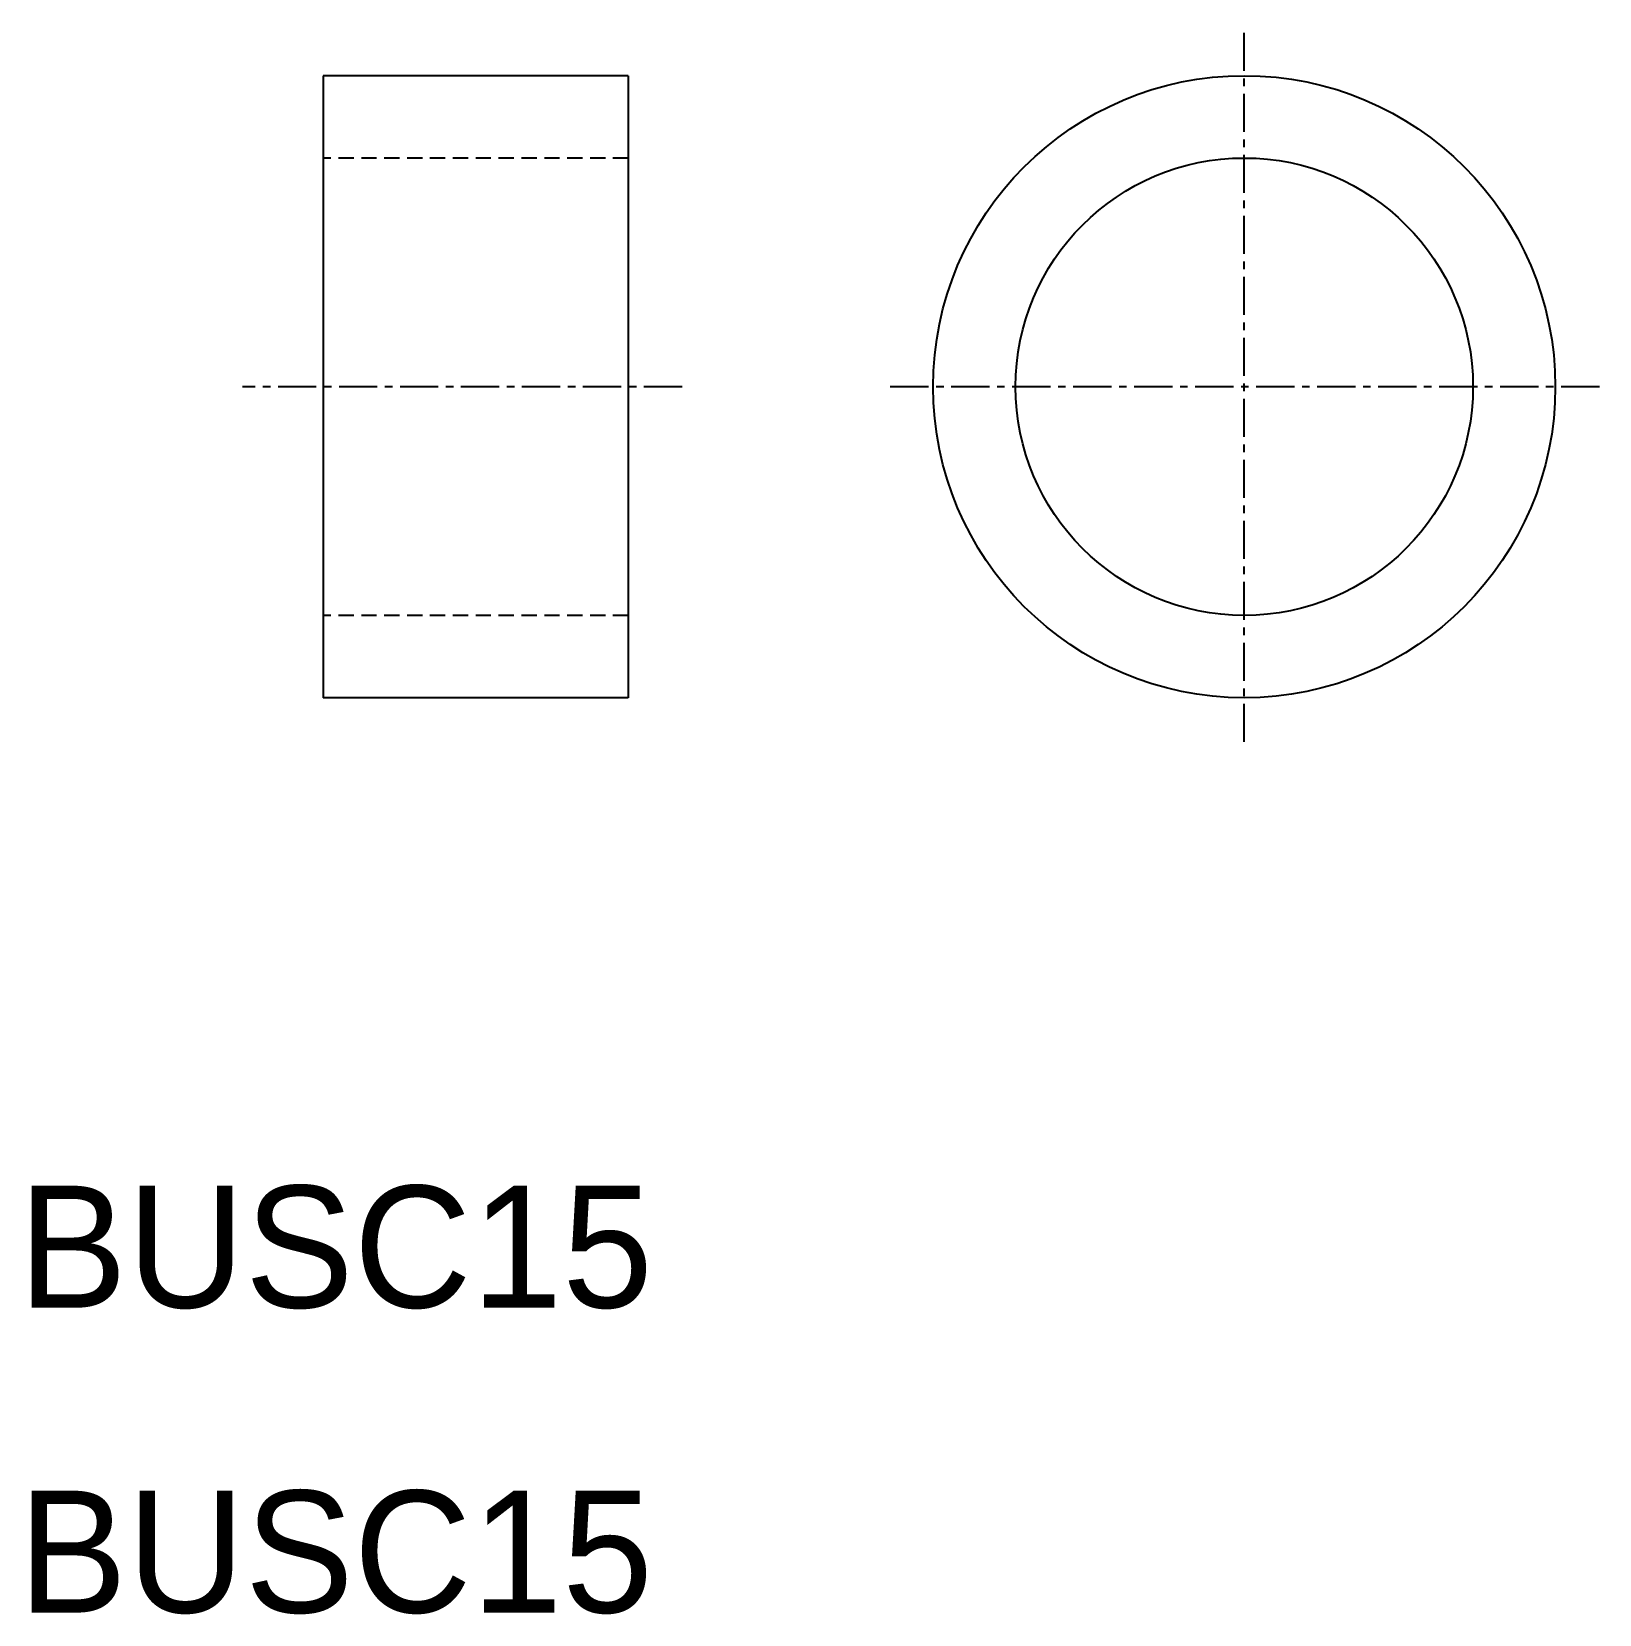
# Model space of a CAD drawing. Extents: x 10.4 to 61.8, y 9.9 to 61.8.
import ezdxf

# ---------------------------------------------------------------- set-up
doc = ezdxf.new("R2010")
doc.units = 0
doc.linetypes.add('CENTER', pattern=[2, 1.25, -0.25, 0.25, -0.25])
doc.linetypes.add('DASHED', pattern=[0.75, 0.5, -0.25])
doc.layers.get('0').update_dxf_attribs({"linetype": 'CONTINUOUS'})
doc.layers.add('CENTER', color=1, linetype='CENTER')

msp = doc.modelspace()

# ---------------------------------------------------------------- linework, layer by layer
at = {"color": 7, "linetype": 'CONTINUOUS'}
for p, q in [((20, 60.4), (20, 40)), ((30, 60.4), (20, 60.4)), ((30, 60.4), (30, 40)), ((30, 40), (20, 40))]:
    msp.add_line(p, q, dxfattribs=at)
at = {"color": 3, "linetype": 'DASHED'}
for p, q in [((30, 57.7), (20, 57.7)), ((30, 42.7), (20, 42.7))]:
    msp.add_line(p, q, dxfattribs=at)
at = {"color": 7, "linetype": 'CONTINUOUS'}
for radius in [10.2, 7.5]:
    msp.add_circle((50.2, 50.2), radius, dxfattribs=at)
at = {"layer": 'CENTER', "color": 1, "linetype": 'CENTER'}
for p, q in [((50.2, 38.556), (50.2, 61.844)), ((31.767, 50.2), (17.347, 50.2)), ((61.844, 50.2), (38.556, 50.2))]:
    msp.add_line(p, q, dxfattribs=at)

# ---------------------------------------------------------------- texts
at = {"color": 7, "linetype": 'CONTINUOUS'}
for p in [(10, 20), (10, 10)]:
    msp.add_text('BUSC15', height=4, dxfattribs=at).set_placement(p)

doc.saveas('drawing.dxf')
